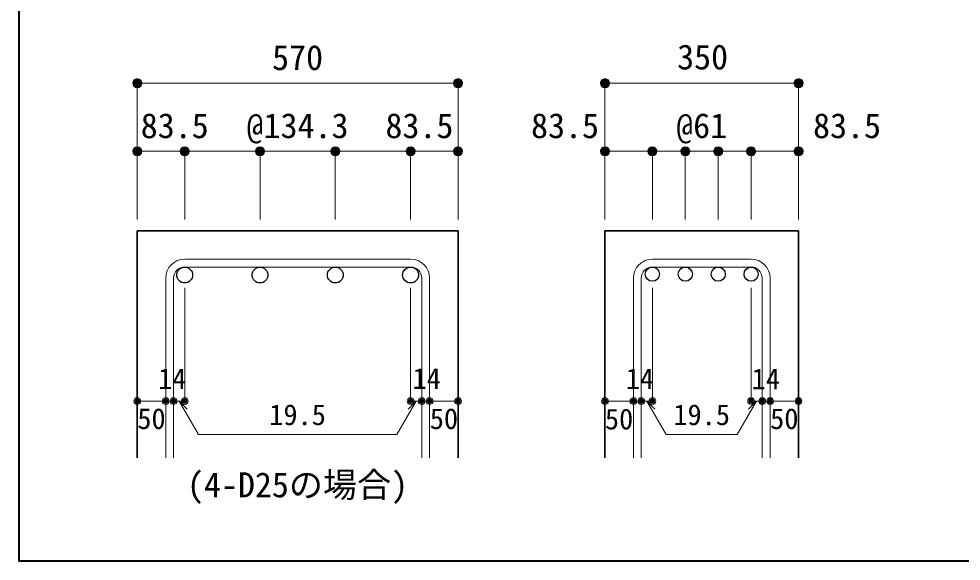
# Model space of a CAD drawing. Units: millimetres at full size, sheet at 1:20; details may follow other scales. Extents: x -3982 to 3969, y -2797 to 2801.
# Drawn here: x -3982 to -2322, y -2797 to -1841 of the extents above; entities that cross this region are included whole.
import ezdxf
from ezdxf.enums import TextEntityAlignment as Align

# ---------------------------------------------------------------- set-up
doc = ezdxf.new("R2010")
doc.units = ezdxf.units.MM
doc.header["$LTSCALE"] = 20
doc.header["$PDMODE"] = 32
doc.header["$PDSIZE"] = 12
for name, color, linetype, lineweight in [('6-1_躯体線', 2, 'Continuous', 35), ('6-5_梁主筋', 7, 'Continuous', 18), ('6-6_S.T.P.', 7, 'Continuous', 18), ('6-7_文字', 7, 'Continuous', 18), ('6-D_寸法', 4, 'Continuous', 9), ('F-0_枠', 6, 'Continuous', 40)]:
    doc.layers.add(name, color=color, linetype=linetype, lineweight=lineweight)
doc.styles.add('ＭＳ ゴシック', font='')
doc.styles.get('ＭＳ ゴシック').set_extended_font_data('MS Gothic')

msp = doc.modelspace()

# ---------------------------------------------------------------- linework, layer by layer
at = {"layer": '6-1_躯体線'}
for p, q in [((-3773.25, -2214.67), (-3773.25, -2614.67)), ((-3773.25, -2214.67), (-3208.25, -2214.67)), ((-3208.25, -2214.67), (-3208.25, -2614.67)), ((-2949.37, -2214.67), (-2949.37, -2614.67)), ((-2949.37, -2214.67), (-2608.37, -2214.67)), ((-2608.37, -2214.67), (-2608.37, -2614.67))]:
    msp.add_line(p, q, dxfattribs=at)
at = {"layer": '6-5_梁主筋', "color": 3, "lineweight": 25}
for centre, radius in [((-3689.75, -2292.67), 14), ((-3557.08, -2292.67), 14), ((-3424.41, -2292.67), 14), ((-3291.75, -2292.67), 14), ((-2865.87, -2291.17), 12.5), ((-2807.87, -2291.17), 12.5), ((-2749.87, -2291.17), 12.5), ((-2691.87, -2291.17), 12.5)]:
    msp.add_circle(centre, radius, dxfattribs=at)
at = {"layer": '6-6_S.T.P.'}
for p, q in [((-3291.75, -2264.67), (-3689.75, -2264.67)), ((-2691.87, -2264.67), (-2865.87, -2264.67)), ((-3291.75, -2278.67), (-3689.75, -2278.67)), ((-2691.87, -2278.67), (-2865.87, -2278.67)), ((-3723.25, -2298.17), (-3723.25, -2614.67)), ((-3709.25, -2298.17), (-3709.25, -2614.67)), ((-3272.25, -2298.17), (-3272.25, -2614.67)), ((-3258.25, -2298.17), (-3258.25, -2614.67)), ((-2899.37, -2298.17), (-2899.37, -2614.67)), ((-2885.37, -2298.17), (-2885.37, -2614.67)), ((-2672.37, -2298.17), (-2672.37, -2614.67)), ((-2658.37, -2298.17), (-2658.37, -2614.67))]:
    msp.add_line(p, q, dxfattribs=at)
for centre, radius, start, end in [((-3689.75, -2298.17), 33.5, 90, 180), ((-3291.75, -2298.17), 33.5, 0, 90), ((-2865.87, -2298.17), 33.5, 90, 180), ((-2691.87, -2298.17), 33.5, 0, 90), ((-3689.75, -2298.17), 19.5, 90, 180), ((-3291.75, -2298.17), 19.5, 0, 90), ((-2865.87, -2298.17), 19.5, 90, 180), ((-2691.87, -2298.17), 19.5, 0, 90)]:
    msp.add_arc(centre, radius, start, end, dxfattribs=at)
at = {"layer": '6-D_寸法'}
for p, q in [((-3773.25, -1954.67), (-3208.25, -1954.67)), ((-3208.25, -1954.67), (-3208.25, -2074.67)), ((-2949.37, -1954.67), (-2608.37, -1954.67)), ((-2608.37, -1954.67), (-2608.37, -2074.67)), ((-3773.25, -2074.67), (-3773.25, -2194.67)), ((-3689.75, -2074.67), (-3689.75, -2194.67)), ((-3557.08, -2074.67), (-3557.08, -2194.67)), ((-3424.41, -2074.67), (-3424.41, -2194.67)), ((-3291.75, -2074.67), (-3291.75, -2194.67)), ((-3208.25, -2074.67), (-3208.25, -2194.67)), ((-2949.37, -2074.67), (-2949.37, -2194.67)), ((-2865.87, -2074.67), (-2865.87, -2194.67)), ((-2807.87, -2074.67), (-2807.87, -2194.67)), ((-2749.87, -2074.67), (-2749.87, -2194.67)), ((-2691.87, -2074.67), (-2691.87, -2194.67)), ((-2608.37, -2074.67), (-2608.37, -2194.67)), ((-3689.75, -2514.67), (-3689.75, -2315.34)), ((-3291.75, -2514.67), (-3291.75, -2315.34)), ((-2865.87, -2514.67), (-2865.87, -2315.34)), ((-2691.87, -2514.67), (-2691.87, -2315.34)), ((-3773.25, -2514.67), (-3723.25, -2514.67)), ((-3723.25, -2514.67), (-3689.75, -2514.67)), ((-3699.5, -2514.67), (-3685.35, -2528.81)), ((-3699.5, -2514.67), (-3665.27, -2573.95)), ((-3282, -2514.67), (-3316.22, -2573.95)), ((-3282, -2514.67), (-3296.14, -2528.81)), ((-3291.75, -2514.67), (-3208.25, -2514.67)), ((-3272.25, -2514.67), (-3258.25, -2514.67)), ((-2949.37, -2514.67), (-2899.37, -2514.67)), ((-2899.37, -2514.67), (-2865.87, -2514.67)), ((-2875.62, -2514.67), (-2861.48, -2528.81)), ((-2875.62, -2514.67), (-2841.39, -2573.95)), ((-2682.12, -2514.67), (-2716.34, -2573.95)), ((-2682.12, -2514.67), (-2696.26, -2528.81)), ((-2691.87, -2514.67), (-2608.37, -2514.67)), ((-2672.37, -2514.67), (-2658.37, -2514.67)), ((-3665.27, -2573.95), (-3316.22, -2573.95)), ((-2841.39, -2573.95), (-2716.34, -2573.95))]:
    msp.add_line(p, q, dxfattribs=at)
for points in [[(-3773.25, -1954.67), (-3773.25, -2074.67), (-3689.75, -2074.67)], [(-2949.37, -1954.67), (-2949.37, -2074.67), (-2865.87, -2074.67)], [(-3689.75, -2074.67), (-3557.08, -2074.67), (-3208.25, -2074.67)], [(-2865.87, -2074.67), (-2807.87, -2074.67), (-2608.37, -2074.67)]]:
    msp.add_lwpolyline(points, dxfattribs=at)
for centre, radius in [((-3773.25, -1954.67), 8), ((-3773.25, -1954.67), 7.2), ((-3773.25, -1954.67), 6.4), ((-3773.25, -1954.67), 5.6), ((-3773.25, -1954.67), 4.8), ((-3773.25, -1954.67), 4), ((-3773.25, -1954.67), 3.2), ((-3773.25, -1954.67), 2.4), ((-3773.25, -1954.67), 1.6), ((-3773.25, -1954.67), 0.8), ((-3208.25, -1954.67), 8), ((-3208.25, -1954.67), 7.2), ((-3208.25, -1954.67), 6.4), ((-3208.25, -1954.67), 5.6), ((-3208.25, -1954.67), 4.8), ((-3208.25, -1954.67), 4), ((-3208.25, -1954.67), 3.2), ((-3208.25, -1954.67), 2.4), ((-3208.25, -1954.67), 1.6), ((-3208.25, -1954.67), 0.8), ((-2949.37, -1954.67), 8), ((-2949.37, -1954.67), 7.2), ((-2949.37, -1954.67), 6.4), ((-2949.37, -1954.67), 5.6), ((-2949.37, -1954.67), 4.8), ((-2949.37, -1954.67), 4), ((-2949.37, -1954.67), 3.2), ((-2949.37, -1954.67), 2.4), ((-2949.37, -1954.67), 1.6), ((-2949.37, -1954.67), 0.8), ((-2608.37, -1954.67), 8), ((-2608.37, -1954.67), 7.2), ((-2608.37, -1954.67), 6.4), ((-2608.37, -1954.67), 5.6), ((-2608.37, -1954.67), 4.8), ((-2608.37, -1954.67), 4), ((-2608.37, -1954.67), 3.2), ((-2608.37, -1954.67), 2.4), ((-2608.37, -1954.67), 1.6), ((-2608.37, -1954.67), 0.8), ((-3773.25, -2074.67), 8), ((-3773.25, -2074.67), 7.2), ((-3773.25, -2074.67), 6.4), ((-3773.25, -2074.67), 5.6), ((-3773.25, -2074.67), 4.8), ((-3773.25, -2074.67), 4), ((-3773.25, -2074.67), 3.2), ((-3773.25, -2074.67), 2.4), ((-3773.25, -2074.67), 1.6), ((-3773.25, -2074.67), 0.8), ((-3689.75, -2074.67), 8), ((-3689.75, -2074.67), 7.2), ((-3689.75, -2074.67), 6.4), ((-3689.75, -2074.67), 5.6), ((-3689.75, -2074.67), 4.8), ((-3689.75, -2074.67), 4), ((-3689.75, -2074.67), 3.2), ((-3689.75, -2074.67), 2.4), ((-3689.75, -2074.67), 1.6), ((-3689.75, -2074.67), 0.8), ((-3557.08, -2074.67), 8), ((-3557.08, -2074.67), 7.2), ((-3557.08, -2074.67), 6.4), ((-3557.08, -2074.67), 5.6), ((-3557.08, -2074.67), 4.8), ((-3557.08, -2074.67), 4), ((-3557.08, -2074.67), 3.2), ((-3557.08, -2074.67), 2.4), ((-3557.08, -2074.67), 1.6), ((-3557.08, -2074.67), 0.8), ((-3424.41, -2074.67), 8), ((-3424.41, -2074.67), 7.2), ((-3424.41, -2074.67), 6.4), ((-3424.41, -2074.67), 5.6), ((-3424.41, -2074.67), 4.8), ((-3424.41, -2074.67), 4), ((-3424.41, -2074.67), 3.2), ((-3424.41, -2074.67), 2.4), ((-3424.41, -2074.67), 1.6), ((-3424.41, -2074.67), 0.8), ((-3291.75, -2074.67), 8), ((-3291.75, -2074.67), 7.2), ((-3291.75, -2074.67), 6.4), ((-3291.75, -2074.67), 5.6), ((-3291.75, -2074.67), 4.8), ((-3291.75, -2074.67), 4), ((-3291.75, -2074.67), 3.2), ((-3291.75, -2074.67), 2.4), ((-3291.75, -2074.67), 1.6), ((-3291.75, -2074.67), 0.8), ((-3208.25, -2074.67), 8), ((-3208.25, -2074.67), 7.2), ((-3208.25, -2074.67), 6.4), ((-3208.25, -2074.67), 5.6), ((-3208.25, -2074.67), 4.8), ((-3208.25, -2074.67), 4), ((-3208.25, -2074.67), 3.2), ((-3208.25, -2074.67), 2.4), ((-3208.25, -2074.67), 1.6), ((-3208.25, -2074.67), 0.8), ((-2949.37, -2074.67), 8), ((-2949.37, -2074.67), 7.2), ((-2949.37, -2074.67), 6.4), ((-2949.37, -2074.67), 5.6), ((-2949.37, -2074.67), 4.8), ((-2949.37, -2074.67), 4), ((-2949.37, -2074.67), 3.2), ((-2949.37, -2074.67), 2.4), ((-2949.37, -2074.67), 1.6), ((-2949.37, -2074.67), 0.8), ((-2865.87, -2074.67), 8), ((-2865.87, -2074.67), 7.2), ((-2865.87, -2074.67), 6.4), ((-2865.87, -2074.67), 5.6), ((-2865.87, -2074.67), 4.8), ((-2865.87, -2074.67), 4), ((-2865.87, -2074.67), 3.2), ((-2865.87, -2074.67), 2.4), ((-2865.87, -2074.67), 1.6), ((-2865.87, -2074.67), 0.8), ((-2807.87, -2074.67), 8), ((-2807.87, -2074.67), 7.2), ((-2807.87, -2074.67), 6.4), ((-2807.87, -2074.67), 5.6), ((-2807.87, -2074.67), 4.8), ((-2807.87, -2074.67), 4), ((-2807.87, -2074.67), 3.2), ((-2807.87, -2074.67), 2.4), ((-2807.87, -2074.67), 1.6), ((-2807.87, -2074.67), 0.8), ((-2749.87, -2074.67), 8), ((-2749.87, -2074.67), 7.2), ((-2749.87, -2074.67), 6.4), ((-2749.87, -2074.67), 5.6), ((-2749.87, -2074.67), 4.8), ((-2749.87, -2074.67), 4), ((-2749.87, -2074.67), 3.2), ((-2749.87, -2074.67), 2.4), ((-2749.87, -2074.67), 1.6), ((-2749.87, -2074.67), 0.8), ((-2691.87, -2074.67), 8), ((-2691.87, -2074.67), 7.2), ((-2691.87, -2074.67), 6.4), ((-2691.87, -2074.67), 5.6), ((-2691.87, -2074.67), 4.8), ((-2691.87, -2074.67), 4), ((-2691.87, -2074.67), 3.2), ((-2691.87, -2074.67), 2.4), ((-2691.87, -2074.67), 1.6), ((-2691.87, -2074.67), 0.8), ((-2608.37, -2074.67), 8), ((-2608.37, -2074.67), 7.2), ((-2608.37, -2074.67), 6.4), ((-2608.37, -2074.67), 5.6), ((-2608.37, -2074.67), 4.8), ((-2608.37, -2074.67), 4), ((-2608.37, -2074.67), 3.2), ((-2608.37, -2074.67), 2.4), ((-2608.37, -2074.67), 1.6), ((-2608.37, -2074.67), 0.8), ((-3773.25, -2514.67), 4), ((-3773.25, -2514.67), 3.6), ((-3773.25, -2514.67), 3.2), ((-3773.25, -2514.67), 2.8), ((-3773.25, -2514.67), 2.4), ((-3773.25, -2514.67), 2), ((-3773.25, -2514.67), 1.6), ((-3773.25, -2514.67), 1.2), ((-3773.25, -2514.67), 0.8), ((-3773.25, -2514.67), 0.4), ((-3723.25, -2514.67), 4), ((-3723.25, -2514.67), 3.6), ((-3723.25, -2514.67), 3.2), ((-3723.25, -2514.67), 2.8), ((-3723.25, -2514.67), 2.4), ((-3723.25, -2514.67), 2), ((-3723.25, -2514.67), 1.6), ((-3723.25, -2514.67), 1.2), ((-3723.25, -2514.67), 0.8), ((-3723.25, -2514.67), 0.4), ((-3709.25, -2514.67), 4), ((-3709.25, -2514.67), 3.6), ((-3709.25, -2514.67), 3.2), ((-3709.25, -2514.67), 2.8), ((-3709.25, -2514.67), 2.4), ((-3709.25, -2514.67), 2), ((-3709.25, -2514.67), 1.6), ((-3709.25, -2514.67), 1.2), ((-3709.25, -2514.67), 0.8), ((-3709.25, -2514.67), 0.4), ((-3689.75, -2514.67), 4), ((-3689.75, -2514.67), 3.6), ((-3689.75, -2514.67), 3.2), ((-3689.75, -2514.67), 2.8), ((-3689.75, -2514.67), 2.4), ((-3689.75, -2514.67), 2), ((-3689.75, -2514.67), 1.6), ((-3689.75, -2514.67), 1.2), ((-3689.75, -2514.67), 0.8), ((-3689.75, -2514.67), 0.4), ((-3291.75, -2514.67), 4), ((-3291.75, -2514.67), 3.6), ((-3291.75, -2514.67), 3.2), ((-3291.75, -2514.67), 2.8), ((-3291.75, -2514.67), 2.4), ((-3291.75, -2514.67), 2), ((-3291.75, -2514.67), 1.6), ((-3291.75, -2514.67), 1.2), ((-3291.75, -2514.67), 0.8), ((-3291.75, -2514.67), 0.4), ((-3272.25, -2514.67), 4), ((-3272.25, -2514.67), 3.6), ((-3272.25, -2514.67), 3.2), ((-3272.25, -2514.67), 2.8), ((-3272.25, -2514.67), 2.4), ((-3272.25, -2514.67), 2), ((-3272.25, -2514.67), 1.6), ((-3272.25, -2514.67), 1.2), ((-3272.25, -2514.67), 0.8), ((-3272.25, -2514.67), 0.4), ((-3258.25, -2514.67), 4), ((-3258.25, -2514.67), 3.6), ((-3258.25, -2514.67), 3.2), ((-3258.25, -2514.67), 2.8), ((-3258.25, -2514.67), 2.4), ((-3258.25, -2514.67), 2), ((-3258.25, -2514.67), 1.6), ((-3258.25, -2514.67), 1.2), ((-3258.25, -2514.67), 0.8), ((-3258.25, -2514.67), 0.4), ((-3208.25, -2514.67), 4), ((-3208.25, -2514.67), 3.6), ((-3208.25, -2514.67), 3.2), ((-3208.25, -2514.67), 2.8), ((-3208.25, -2514.67), 2.4), ((-3208.25, -2514.67), 2), ((-3208.25, -2514.67), 1.6), ((-3208.25, -2514.67), 1.2), ((-3208.25, -2514.67), 0.8), ((-3208.25, -2514.67), 0.4), ((-2949.37, -2514.67), 4), ((-2949.37, -2514.67), 3.6), ((-2949.37, -2514.67), 3.2), ((-2949.37, -2514.67), 2.8), ((-2949.37, -2514.67), 2.4), ((-2949.37, -2514.67), 2), ((-2949.37, -2514.67), 1.6), ((-2949.37, -2514.67), 1.2), ((-2949.37, -2514.67), 0.8), ((-2949.37, -2514.67), 0.4), ((-2899.37, -2514.67), 4), ((-2899.37, -2514.67), 3.6), ((-2899.37, -2514.67), 3.2), ((-2899.37, -2514.67), 2.8), ((-2899.37, -2514.67), 2.4), ((-2899.37, -2514.67), 2), ((-2899.37, -2514.67), 1.6), ((-2899.37, -2514.67), 1.2), ((-2899.37, -2514.67), 0.8), ((-2899.37, -2514.67), 0.4), ((-2885.37, -2514.67), 4), ((-2885.37, -2514.67), 3.6), ((-2885.37, -2514.67), 3.2), ((-2885.37, -2514.67), 2.8), ((-2885.37, -2514.67), 2.4), ((-2885.37, -2514.67), 2), ((-2885.37, -2514.67), 1.6), ((-2885.37, -2514.67), 1.2), ((-2885.37, -2514.67), 0.8), ((-2885.37, -2514.67), 0.4), ((-2865.87, -2514.67), 4), ((-2865.87, -2514.67), 3.6), ((-2865.87, -2514.67), 3.2), ((-2865.87, -2514.67), 2.8), ((-2865.87, -2514.67), 2.4), ((-2865.87, -2514.67), 2), ((-2865.87, -2514.67), 1.6), ((-2865.87, -2514.67), 1.2), ((-2865.87, -2514.67), 0.8), ((-2865.87, -2514.67), 0.4), ((-2691.87, -2514.67), 4), ((-2691.87, -2514.67), 3.6), ((-2691.87, -2514.67), 3.2), ((-2691.87, -2514.67), 2.8), ((-2691.87, -2514.67), 2.4), ((-2691.87, -2514.67), 2), ((-2691.87, -2514.67), 1.6), ((-2691.87, -2514.67), 1.2), ((-2691.87, -2514.67), 0.8), ((-2691.87, -2514.67), 0.4), ((-2672.37, -2514.67), 4), ((-2672.37, -2514.67), 3.6), ((-2672.37, -2514.67), 3.2), ((-2672.37, -2514.67), 2.8), ((-2672.37, -2514.67), 2.4), ((-2672.37, -2514.67), 2), ((-2672.37, -2514.67), 1.6), ((-2672.37, -2514.67), 1.2), ((-2672.37, -2514.67), 0.8), ((-2672.37, -2514.67), 0.4), ((-2658.37, -2514.67), 4), ((-2658.37, -2514.67), 3.6), ((-2658.37, -2514.67), 3.2), ((-2658.37, -2514.67), 2.8), ((-2658.37, -2514.67), 2.4), ((-2658.37, -2514.67), 2), ((-2658.37, -2514.67), 1.6), ((-2658.37, -2514.67), 1.2), ((-2658.37, -2514.67), 0.8), ((-2658.37, -2514.67), 0.4), ((-2608.37, -2514.67), 4), ((-2608.37, -2514.67), 3.6), ((-2608.37, -2514.67), 3.2), ((-2608.37, -2514.67), 2.8), ((-2608.37, -2514.67), 2.4), ((-2608.37, -2514.67), 2), ((-2608.37, -2514.67), 1.6), ((-2608.37, -2514.67), 1.2), ((-2608.37, -2514.67), 0.8), ((-2608.37, -2514.67), 0.4)]:
    msp.add_circle(centre, radius, dxfattribs=at)
at = {"layer": '6-D_寸法', "color": 7}
for p in [(-3773.25, -1954.67), (-3208.25, -1954.67), (-2949.37, -1954.67), (-2608.37, -1954.67), (-3773.25, -2074.67), (-3689.75, -2074.67), (-3557.08, -2074.67), (-3424.41, -2074.67), (-3291.75, -2074.67), (-3208.25, -2074.67), (-2949.37, -2074.67), (-2865.87, -2074.67), (-2807.87, -2074.67), (-2749.87, -2074.67), (-2691.87, -2074.67), (-2608.37, -2074.67), (-3773.25, -2514.67), (-3723.25, -2514.67), (-3709.25, -2514.67), (-3689.75, -2514.67), (-3291.75, -2514.67), (-3272.25, -2514.67), (-3258.25, -2514.67), (-3208.25, -2514.67), (-2949.37, -2514.67), (-2899.37, -2514.67), (-2885.37, -2514.67), (-2865.87, -2514.67), (-2691.87, -2514.67), (-2672.37, -2514.67), (-2658.37, -2514.67), (-2608.37, -2514.67)]:
    msp.add_point(p, dxfattribs=at)
at = {"layer": 'F-0_枠'}
for p in [(-3981.92, 2800.77), (3969.4, -2796.83)]:
    msp.add_line(p, (-3981.92, -2796.83), dxfattribs=at)

# ---------------------------------------------------------------- texts
at = {"layer": '6-7_文字', "style": 'ＭＳ ゴシック'}
msp.add_text('(4-D25の場合)', height=43.99, dxfattribs=at).set_placement((-3685.75, -2697.46), align=Align.BOTTOM_LEFT)
at = {"layer": '6-D_寸法', "style": 'ＭＳ ゴシック'}
for s, height, p in [('570', 43.99, (-3535.75, -1944.67)), ('350', 43.99, (-2822.25, -1943.64)), ('83.5', 43.99, (-3767.17, -2064.67)), ('@134.3', 43.99, (-3580.75, -2064.67)), ('83.5', 43.99, (-3336.07, -2064.67)), ('83.5', 43.99, (-3079.55, -2064.67)), ('@61', 43.99, (-2823.87, -2064.67)), ('83.5', 43.99, (-2582.74, -2064.67)), ('14', 36.66, (-3736.56, -2504.6)), ('14', 36.66, (-3288.37, -2504.25)), ('14', 36.66, (-2912.68, -2504.6)), ('14', 36.66, (-2690.98, -2504.96)), ('19.5', 36.66, (-3540.75, -2568.14)), ('19.5', 36.66, (-2828.87, -2568.14)), ('50', 36.66, (-3773.18, -2575.04)), ('50', 36.66, (-3257.99, -2575.12)), ('50', 36.66, (-2949.46, -2575.66)), ('50', 36.66, (-2658.39, -2575.11))]:
    msp.add_text(s, height=height, dxfattribs=at).set_placement(p, align=Align.BOTTOM_LEFT)

doc.saveas('drawing.dxf')
